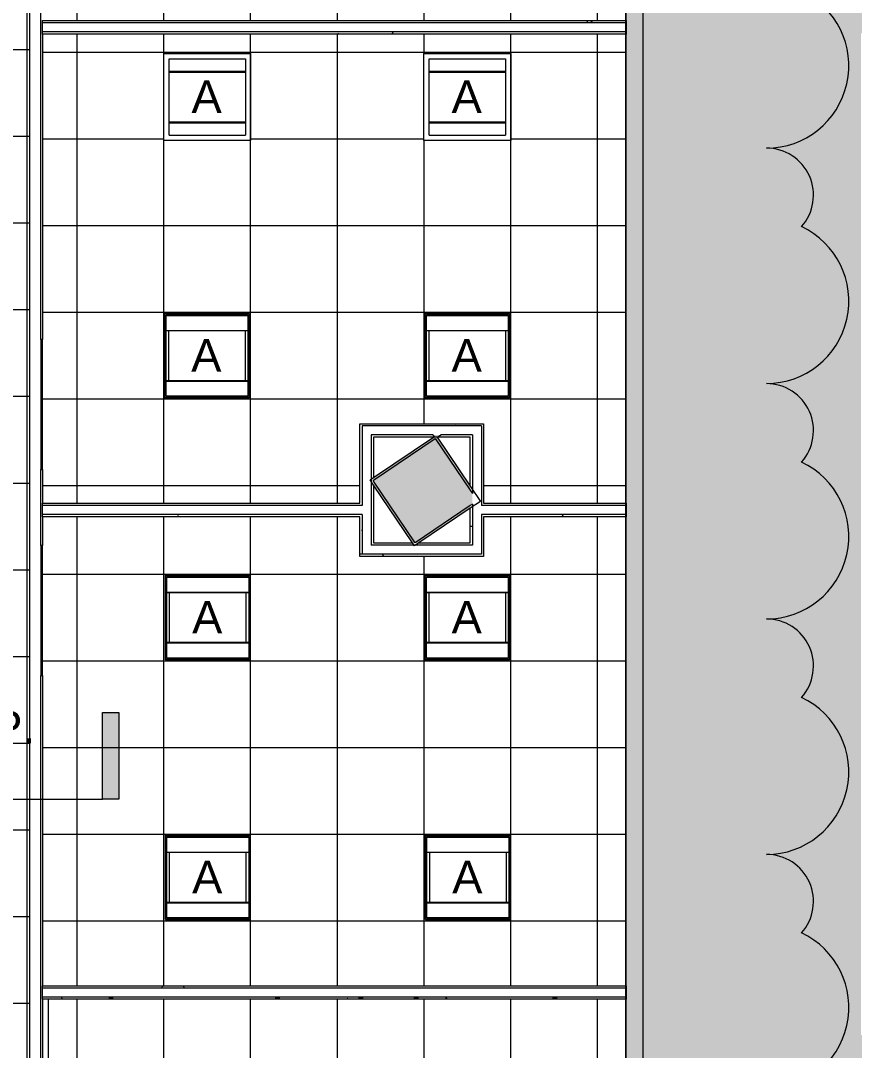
# Model space of a CAD drawing. Header units: inches. Extents: x 240 to 2111, y -1901 to 154.
# Drawn here: x 1465.5 to 1696.4, y -751.8 to -466.7 of the extents above; entities that cross this region are included whole.
import ezdxf

# ---------------------------------------------------------------- set-up
doc = ezdxf.new("R2010")
doc.units = ezdxf.units.IN
doc.header["$MEASUREMENT"] = 0
for name, color, linetype, lineweight in [('8th floor - 800-805 background_dwg', 8, 'Continuous', 9), ('A-CLNG', 13, 'Continuous', 13), ('A-CLNG-PATT', 13, 'Continuous', 13), ('A-DETL-GENF', 92, 'Continuous', 9), ('A-WALL', 113, 'Continuous', 13), ('A-Wall-Bldg', 7, 'Continuous', 9), ('A-Wall-Exst', 7, 'Continuous', 9), ('A-WALL-PATT', 111, 'Continuous', 13), ('E-LITE-EQPM', 33, 'Continuous', 9), ('E-LITE-EQPM-IDEN', 33, 'Continuous', 9), ('G-ANNO-REVC', 71, 'Continuous', 9), ('G-ANNO-SYMB', 111, 'Continuous', 9), ('I-WALL', 2, 'Continuous', 13)]:
    doc.layers.add(name, color=color, linetype=linetype, lineweight=lineweight)
doc.styles.add('Arial', font='arial.ttf', dxfattribs={"height": 9})
doc.styles.add('Swis721 Lt BT', font='swissl.ttf', dxfattribs={"height": 9})
pattern_1 = [(0, (0, 0), (30.72, 7.68), [1.267, -21.773, 1.267, -21.773, -122.88]), (0, (0, 0), (30.72, 7.68), [-46.08, 1.267, -44.813, 1.267, -21.773, -53.76]), (0, (0, 0), (30.72, 7.68), [-115.2, 1.267, -14.093, 1.267, -37.133]), (120, (11.52, 3.84), (-22.011075, 22.7643), [1.267, -21.773, 1.267, -21.773, -122.88]), (120, (11.52, 3.84), (-22.011075, 22.7643), [-46.08, 1.267, -44.813, 1.267, -21.773, -53.76]), (120, (11.52, 3.84), (-22.011075, 22.7643), [-115.2, 1.267, -14.093, 1.267, -37.133]), (240, (15.36, 19.2), (-8.708925, -30.4443), [1.267, -21.773, 1.267, -21.773, -122.88]), (240, (15.36, 19.2), (-8.708925, -30.4443), [-46.08, 1.267, -44.813, 1.267, -21.773, -53.76]), (240, (15.36, 19.2), (-8.708925, -30.4443), [-115.2, 1.267, -14.093, 1.267, -37.133])]

# ---------------------------------------------------------------- blocks, each defined once
blk = doc.blocks.new('8th floor - 800-805 background_dwg-V1-REFLECTED CEILING PLAN')
at = {"layer": 'A-Wall-Bldg', "color": 253}
for p, q in [((1001.24, 824.43), (1001.12, 824.62)), ((1013.07, 806.9), (1012.42, 807.86)), ((1014.5, 807.86), (1013.07, 806.9))]:
    blk.add_line(p, q, dxfattribs=at)
at = {"layer": 'A-Wall-Bldg', "color": 253, "flags": 128}
for points in [[(1014.81, 834.61), (1019.01, 837.44), (1020.92, 834.61)], [(1030.5, 820.41), (1031.31, 819.2), (1030.49, 818.65)]]:
    blk.add_lwpolyline(points, dxfattribs=at)
at = {"layer": 'A-Wall-Exst', "color": 253}
blk.add_line((729.82, 877.61), (1573.02, 877.61), dxfattribs=at)
at = {"layer": 'A-Wall-Exst', "color": 253, "flags": 128}
blk.add_lwpolyline([(1577.02, 877.49), (1577.03, 877.49), (1577.03, 882.49), (1577.02, 882.49), (726.65, 882.49)], dxfattribs=at)
blk = doc.blocks.new('L-Recessed-Axis-Duo - 2 x 2-V5-REFLECTED CEILING PLAN')
at = {"layer": 'E-LITE-EQPM'}
for p, q in [((-11.7, 11.7), (-11.7, -11.7)), ((11.7, 11.7), (-11.7, 11.7)), ((11.7, -11.7), (11.7, 11.7)), ((-11.37, 11.26), (-11.37, 11.27)), ((-11.37, 11.14), (-11.37, 11.26)), ((-11.37, 11.14), (11.38, 11.14)), ((11.32, 11.32), (-11.32, 11.32)), ((-11.32, 11.32), (-11.32, -11.32)), ((11.32, -11.32), (11.32, 11.32)), ((11.38, 11.27), (11.38, 11.26)), ((11.38, 11.26), (11.38, 11.14)), ((-11.32, 7.03), (11.32, 7.03)), ((-11.32, 7.02), (11.32, 7.02)), ((-11.32, 6.85), (11.32, 6.85)), ((-10.57, 6.86), (-10.57, -6.86)), ((10.57, -6.86), (10.57, 6.86)), ((11.32, -6.85), (-11.32, -6.85)), ((-11.32, -7.02), (11.32, -7.02)), ((-11.32, -7.03), (11.32, -7.03)), ((-11.37, -11.26), (-11.37, -11.14)), ((-11.37, -11.14), (11.38, -11.14)), ((-11.37, -11.27), (-11.37, -11.26)), ((-11.32, -11.32), (11.32, -11.32)), ((11.38, -11.14), (11.38, -11.26)), ((11.38, -11.26), (11.38, -11.27)), ((-11.7, -11.7), (11.7, -11.7))]:
    blk.add_line(p, q, dxfattribs=at)
for points, knots in [([(-11.64, 11.64), (-11.65, 11.65), (-11.65, 11.65), (-11.66, 11.66), (-11.67, 11.67), (-11.68, 11.68), (-11.68, 11.68), (-11.69, 11.69), (-11.69, 11.69), (-11.7, 11.7), (-11.7, 11.7), (-11.7, 11.7), (-11.7, 11.7)], [0, 0, 0, 0, 0.166667, 0.25, 0.333333, 0.416667, 0.5, 0.583333, 0.666667, 0.75, 0.833333, 1, 1, 1, 1]), ([(11.64, 11.64), (11.65, 11.65), (11.65, 11.65), (11.66, 11.66), (11.67, 11.67), (11.68, 11.68), (11.68, 11.68), (11.69, 11.69), (11.69, 11.69), (11.7, 11.7), (11.7, 11.7), (11.7, 11.7), (11.7, 11.7)], [0, 0, 0, 0, 0.166667, 0.25, 0.333333, 0.416667, 0.5, 0.583333, 0.666667, 0.75, 0.833333, 1, 1, 1, 1]), ([(-11.7, -11.7), (-11.7, -11.7), (-11.7, -11.7), (-11.7, -11.7), (-11.69, -11.69), (-11.69, -11.69), (-11.68, -11.68), (-11.68, -11.68), (-11.67, -11.67), (-11.66, -11.66), (-11.65, -11.65), (-11.65, -11.65), (-11.64, -11.64)], [-1, -1, -1, -1, -0.833333, -0.75, -0.666667, -0.583333, -0.5, -0.416667, -0.333333, -0.25, -0.166667, 0, 0, 0, 0]), ([(11.64, -11.64), (11.65, -11.65), (11.65, -11.65), (11.66, -11.66), (11.67, -11.67), (11.68, -11.68), (11.68, -11.68), (11.69, -11.69), (11.69, -11.69), (11.7, -11.7), (11.7, -11.7), (11.7, -11.7), (11.7, -11.7)], [0, 0, 0, 0, 0.166667, 0.25, 0.333333, 0.416667, 0.5, 0.583333, 0.666667, 0.75, 0.833333, 1, 1, 1, 1])]:
    blk.add_open_spline(points, degree=3, knots=knots, dxfattribs=at)
blk = doc.blocks.new('L-Recessed-Axis-Duo - 2 x 2-V4-REFLECTED CEILING PLAN')
at = {"layer": 'E-LITE-EQPM'}
for p, q in [((-11.7, 11.7), (-11.7, -11.7)), ((11.7, 11.7), (-11.7, 11.7)), ((11.7, -11.7), (11.7, 11.7)), ((-11.37, 11.26), (-11.37, 11.27)), ((-11.37, 11.14), (-11.37, 11.26)), ((-11.37, 11.14), (11.38, 11.14)), ((11.32, 11.32), (-11.32, 11.32)), ((-11.32, 11.32), (-11.32, -11.32)), ((11.32, -11.32), (11.32, 11.32)), ((11.38, 11.27), (11.38, 11.26)), ((11.38, 11.26), (11.38, 11.14)), ((-11.32, 7.03), (11.32, 7.03)), ((-11.32, 7.02), (11.32, 7.02)), ((-11.32, 6.85), (11.32, 6.85)), ((-10.57, 6.86), (-10.57, -6.86)), ((10.57, -6.86), (10.57, 6.86)), ((11.32, -6.85), (-11.32, -6.85)), ((-11.32, -7.02), (11.32, -7.02)), ((-11.32, -7.03), (11.32, -7.03)), ((-11.37, -11.26), (-11.37, -11.14)), ((-11.37, -11.14), (11.38, -11.14)), ((-11.37, -11.27), (-11.37, -11.26)), ((-11.32, -11.32), (11.32, -11.32)), ((11.38, -11.14), (11.38, -11.26)), ((11.38, -11.26), (11.38, -11.27)), ((-11.7, -11.7), (11.7, -11.7))]:
    blk.add_line(p, q, dxfattribs=at)
for points, knots in [([(-11.64, 11.64), (-11.65, 11.65), (-11.65, 11.65), (-11.66, 11.66), (-11.67, 11.67), (-11.68, 11.68), (-11.68, 11.68), (-11.69, 11.69), (-11.69, 11.69), (-11.7, 11.7), (-11.7, 11.7), (-11.7, 11.7), (-11.7, 11.7)], [0, 0, 0, 0, 0.166667, 0.25, 0.333333, 0.416667, 0.5, 0.583333, 0.666667, 0.75, 0.833333, 1, 1, 1, 1]), ([(11.64, 11.64), (11.65, 11.65), (11.65, 11.65), (11.66, 11.66), (11.67, 11.67), (11.68, 11.68), (11.68, 11.68), (11.69, 11.69), (11.69, 11.69), (11.7, 11.7), (11.7, 11.7), (11.7, 11.7), (11.7, 11.7)], [0, 0, 0, 0, 0.166667, 0.25, 0.333333, 0.416667, 0.5, 0.583333, 0.666667, 0.75, 0.833333, 1, 1, 1, 1]), ([(-11.7, -11.7), (-11.7, -11.7), (-11.7, -11.7), (-11.7, -11.7), (-11.69, -11.69), (-11.69, -11.69), (-11.68, -11.68), (-11.68, -11.68), (-11.67, -11.67), (-11.66, -11.66), (-11.65, -11.65), (-11.65, -11.65), (-11.64, -11.64)], [-1, -1, -1, -1, -0.833333, -0.75, -0.666667, -0.583333, -0.5, -0.416667, -0.333333, -0.25, -0.166667, 0, 0, 0, 0]), ([(11.64, -11.64), (11.65, -11.65), (11.65, -11.65), (11.66, -11.66), (11.67, -11.67), (11.68, -11.68), (11.68, -11.68), (11.69, -11.69), (11.69, -11.69), (11.7, -11.7), (11.7, -11.7), (11.7, -11.7), (11.7, -11.7)], [0, 0, 0, 0, 0.166667, 0.25, 0.333333, 0.416667, 0.5, 0.583333, 0.666667, 0.75, 0.833333, 1, 1, 1, 1])]:
    blk.add_open_spline(points, degree=3, knots=knots, dxfattribs=at)
blk = doc.blocks.new('L-Recessed-Axis-Duo - 2 x 2-V6-REFLECTED CEILING PLAN')
at = {"layer": 'E-LITE-EQPM'}
for p, q in [((-11.7, 11.7), (-11.7, -11.7)), ((11.7, 11.7), (-11.7, 11.7)), ((11.7, -11.7), (11.7, 11.7)), ((-11.37, 11.26), (-11.37, 11.27)), ((-11.37, 11.14), (-11.37, 11.26)), ((-11.37, 11.14), (11.38, 11.14)), ((11.32, 11.32), (-11.32, 11.32)), ((-11.32, 11.32), (-11.32, -11.32)), ((11.32, -11.32), (11.32, 11.32)), ((11.38, 11.27), (11.38, 11.26)), ((11.38, 11.26), (11.38, 11.14)), ((-11.32, 7.03), (11.32, 7.03)), ((-11.32, 7.02), (11.32, 7.02)), ((-11.32, 6.85), (11.32, 6.85)), ((-10.57, 6.86), (-10.57, -6.86)), ((10.57, -6.86), (10.57, 6.86)), ((11.32, -6.85), (-11.32, -6.85)), ((-11.32, -7.02), (11.32, -7.02)), ((-11.32, -7.03), (11.32, -7.03)), ((-11.37, -11.26), (-11.37, -11.14)), ((-11.37, -11.14), (11.38, -11.14)), ((-11.37, -11.27), (-11.37, -11.26)), ((-11.32, -11.32), (11.32, -11.32)), ((11.38, -11.14), (11.38, -11.26)), ((11.38, -11.26), (11.38, -11.27)), ((-11.7, -11.7), (11.7, -11.7))]:
    blk.add_line(p, q, dxfattribs=at)
for points, knots in [([(-11.64, 11.64), (-11.65, 11.65), (-11.65, 11.65), (-11.66, 11.66), (-11.67, 11.67), (-11.68, 11.68), (-11.68, 11.68), (-11.69, 11.69), (-11.69, 11.69), (-11.7, 11.7), (-11.7, 11.7), (-11.7, 11.7), (-11.7, 11.7)], [0, 0, 0, 0, 0.166667, 0.25, 0.333333, 0.416667, 0.5, 0.583333, 0.666667, 0.75, 0.833333, 1, 1, 1, 1]), ([(11.64, 11.64), (11.65, 11.65), (11.65, 11.65), (11.66, 11.66), (11.67, 11.67), (11.68, 11.68), (11.68, 11.68), (11.69, 11.69), (11.69, 11.69), (11.7, 11.7), (11.7, 11.7), (11.7, 11.7), (11.7, 11.7)], [0, 0, 0, 0, 0.166667, 0.25, 0.333333, 0.416667, 0.5, 0.583333, 0.666667, 0.75, 0.833333, 1, 1, 1, 1]), ([(-11.7, -11.7), (-11.7, -11.7), (-11.7, -11.7), (-11.7, -11.7), (-11.69, -11.69), (-11.69, -11.69), (-11.68, -11.68), (-11.68, -11.68), (-11.67, -11.67), (-11.66, -11.66), (-11.65, -11.65), (-11.65, -11.65), (-11.64, -11.64)], [-1, -1, -1, -1, -0.833333, -0.75, -0.666667, -0.583333, -0.5, -0.416667, -0.333333, -0.25, -0.166667, 0, 0, 0, 0]), ([(11.64, -11.64), (11.65, -11.65), (11.65, -11.65), (11.66, -11.66), (11.67, -11.67), (11.68, -11.68), (11.68, -11.68), (11.69, -11.69), (11.69, -11.69), (11.7, -11.7), (11.7, -11.7), (11.7, -11.7), (11.7, -11.7)], [0, 0, 0, 0, 0.166667, 0.25, 0.333333, 0.416667, 0.5, 0.583333, 0.666667, 0.75, 0.833333, 1, 1, 1, 1])]:
    blk.add_open_spline(points, degree=3, knots=knots, dxfattribs=at)
blk = doc.blocks.new('L-Recessed-Axis-Duo - 2 x 2-4559999-REFLECTED CEILING PLAN')
at = {"layer": 'E-LITE-EQPM'}
for p, q in [((-11.7, 11.7), (-11.7, -11.7)), ((11.7, 11.7), (-11.7, 11.7)), ((11.7, -11.7), (11.7, 11.7)), ((-11.37, 11.26), (-11.37, 11.27)), ((-11.37, 11.14), (-11.37, 11.26)), ((-11.37, 11.14), (11.38, 11.14)), ((11.32, 11.32), (-11.32, 11.32)), ((-11.32, 11.32), (-11.32, -11.32)), ((11.32, -11.32), (11.32, 11.32)), ((11.38, 11.27), (11.38, 11.26)), ((11.38, 11.26), (11.38, 11.14)), ((-11.32, 7.03), (11.32, 7.03)), ((-11.32, 7.02), (11.32, 7.02)), ((-11.32, 6.85), (11.32, 6.85)), ((-10.57, 6.86), (-10.57, -6.86)), ((10.57, -6.86), (10.57, 6.86)), ((11.32, -6.85), (-11.32, -6.85)), ((-11.32, -7.02), (11.32, -7.02)), ((-11.32, -7.03), (11.32, -7.03)), ((-11.37, -11.26), (-11.37, -11.14)), ((-11.37, -11.14), (11.38, -11.14)), ((-11.37, -11.27), (-11.37, -11.26)), ((-11.32, -11.32), (11.32, -11.32)), ((11.38, -11.14), (11.38, -11.26)), ((11.38, -11.26), (11.38, -11.27)), ((-11.7, -11.7), (11.7, -11.7))]:
    blk.add_line(p, q, dxfattribs=at)
for points, knots in [([(-11.64, 11.64), (-11.65, 11.65), (-11.65, 11.65), (-11.66, 11.66), (-11.67, 11.67), (-11.68, 11.68), (-11.68, 11.68), (-11.69, 11.69), (-11.69, 11.69), (-11.7, 11.7), (-11.7, 11.7), (-11.7, 11.7), (-11.7, 11.7)], [0, 0, 0, 0, 0.166667, 0.25, 0.333333, 0.416667, 0.5, 0.583333, 0.666667, 0.75, 0.833333, 1, 1, 1, 1]), ([(11.64, 11.64), (11.65, 11.65), (11.65, 11.65), (11.66, 11.66), (11.67, 11.67), (11.68, 11.68), (11.68, 11.68), (11.69, 11.69), (11.69, 11.69), (11.7, 11.7), (11.7, 11.7), (11.7, 11.7), (11.7, 11.7)], [0, 0, 0, 0, 0.166667, 0.25, 0.333333, 0.416667, 0.5, 0.583333, 0.666667, 0.75, 0.833333, 1, 1, 1, 1]), ([(-11.7, -11.7), (-11.7, -11.7), (-11.7, -11.7), (-11.7, -11.7), (-11.69, -11.69), (-11.69, -11.69), (-11.68, -11.68), (-11.68, -11.68), (-11.67, -11.67), (-11.66, -11.66), (-11.65, -11.65), (-11.65, -11.65), (-11.64, -11.64)], [-1, -1, -1, -1, -0.833333, -0.75, -0.666667, -0.583333, -0.5, -0.416667, -0.333333, -0.25, -0.166667, 0, 0, 0, 0]), ([(11.64, -11.64), (11.65, -11.65), (11.65, -11.65), (11.66, -11.66), (11.67, -11.67), (11.68, -11.68), (11.68, -11.68), (11.69, -11.69), (11.69, -11.69), (11.7, -11.7), (11.7, -11.7), (11.7, -11.7), (11.7, -11.7)], [0, 0, 0, 0, 0.166667, 0.25, 0.333333, 0.416667, 0.5, 0.583333, 0.666667, 0.75, 0.833333, 1, 1, 1, 1])]:
    blk.add_open_spline(points, degree=3, knots=knots, dxfattribs=at)
blk = doc.blocks.new('L-Recessed-Axis-Duo - 2 x 2-V7-REFLECTED CEILING PLAN')
at = {"layer": 'E-LITE-EQPM'}
for p, q in [((-12.03, -12.03), (-12.03, 12.03)), ((-12.03, 12.03), (12.03, 12.03)), ((12.03, 12.03), (12.03, -12.03)), ((-10.57, -10.57), (-10.57, 10.57)), ((-10.57, 10.57), (10.57, 10.57)), ((10.57, 10.57), (10.57, -10.57)), ((-10.57, 7.15), (10.57, 7.15)), ((-10.57, 7.09), (10.57, 7.09)), ((-10.57, 6.96), (10.57, 6.96)), ((-10.57, 6.9), (10.57, 6.9)), ((10.57, 6.85), (-10.57, 6.85)), ((-10.57, -6.85), (10.57, -6.85)), ((-10.57, -6.9), (10.57, -6.9)), ((-10.57, -6.96), (10.57, -6.96)), ((10.57, -7.09), (-10.57, -7.09)), ((-10.57, -7.15), (10.57, -7.15)), ((-10.57, -10.57), (10.57, -10.57)), ((12.03, -12.03), (-12.03, -12.03))]:
    blk.add_line(p, q, dxfattribs=at)
for points, knots in [([(-12.03, 12.03), (-12.03, 12.03), (-12.03, 12.03), (-12.03, 12.03), (-12.02, 12.02), (-12.02, 12.02), (-12.01, 12.01), (-12.01, 12.01), (-12, 12), (-11.99, 11.99), (-11.98, 11.98), (-11.98, 11.98), (-11.97, 11.97)], [0, 0, 0, 0, 0.166667, 0.25, 0.333333, 0.416667, 0.5, 0.583333, 0.666667, 0.75, 0.833333, 1, 1, 1, 1]), ([(12.03, 12.03), (12.03, 12.03), (12.03, 12.03), (12.03, 12.03), (12.02, 12.02), (12.02, 12.02), (12.01, 12.01), (12.01, 12.01), (12, 12), (11.99, 11.99), (11.98, 11.98), (11.98, 11.98), (11.97, 11.97)], [0, 0, 0, 0, 0.166667, 0.25, 0.333333, 0.416667, 0.5, 0.583333, 0.666667, 0.75, 0.833333, 1, 1, 1, 1]), ([(-11.97, -11.97), (-11.98, -11.98), (-11.98, -11.98), (-11.99, -11.99), (-12, -12), (-12.01, -12.01), (-12.01, -12.01), (-12.02, -12.02), (-12.02, -12.02), (-12.03, -12.03), (-12.03, -12.03), (-12.03, -12.03), (-12.03, -12.03)], [-1, -1, -1, -1, -0.833333, -0.75, -0.666667, -0.583333, -0.5, -0.416667, -0.333333, -0.25, -0.166667, 0, 0, 0, 0]), ([(12.03, -12.03), (12.03, -12.03), (12.03, -12.03), (12.03, -12.03), (12.02, -12.02), (12.02, -12.02), (12.01, -12.01), (12.01, -12.01), (12, -12), (11.99, -11.99), (11.98, -11.98), (11.98, -11.98), (11.97, -11.97)], [0, 0, 0, 0, 0.166667, 0.25, 0.333333, 0.416667, 0.5, 0.583333, 0.666667, 0.75, 0.833333, 1, 1, 1, 1])]:
    blk.add_open_spline(points, degree=3, knots=knots, dxfattribs=at)
blk = doc.blocks.new('Drafting View - 3_32_ x 3_8_-334918-REFLECTED CEILING PLAN')
at = {"layer": 'G-ANNO-SYMB'}
blk.add_hatch(color=256, dxfattribs=at).paths.add_polyline_path([(0, 0.2495), (0, 0), (-0.0469, 0), (-0.0469, 0.2495)], flags=0)
for p, q in [((0, 0.2495), (-0.0469, 0.2495)), ((-0.0469, 0.2495), (-0.0469, 0)), ((0, 0), (0, 0.2495)), ((-0.0469, 0), (0, 0))]:
    blk.add_line(p, q, dxfattribs=at)
blk = doc.blocks.new('Family - ___-5543082-REFLECTED CEILING PLAN')
at = {"layer": 'G-ANNO-REVC'}
for centre, radius, start, end in [((1672.01, -479.22), 22.81, 270, 64.7912), ((1672.01, -515.06), 13.03, 318.1897, 90), ((1672.01, -544.39), 22.81, 270, 64.7912), ((1672.01, -580.24), 13.03, 318.1897, 90), ((1672.01, -609.57), 22.81, 270, 64.7912), ((1672.01, -645.41), 13.03, 318.1897, 90), ((1672.01, -674.74), 22.81, 270, 64.7912), ((1672.01, -710.59), 13.03, 318.1897, 90), ((1672.01, -739.92), 22.81, 270, 64.7912)]:
    blk.add_arc(centre, radius, start, end, dxfattribs=at)

msp = doc.modelspace()

# ---------------------------------------------------------------- hatches: boundary and pattern name
at = {"layer": 'A-CLNG-PATT'}
h = msp.add_hatch(dxfattribs=at)
h.set_pattern_fill('FP_10', color=256, style=0, pattern_type=2)
h.set_pattern_definition([(90, (1299.315, -690.752), (24, -1e-15), []), (0, (1299.315, -690.752), (0, -24), [])])
h.paths.add_polyline_path([(1591.5, -1234.44), (1591.5, -1153.84), (1633.19, -1153.84), (1633.19, -1063.11), (1469.5, -1063.11), (1469.5, -897.51), (1441.85, -897.51), (1441.85, -867.26), (1468.01, -867.26), (1468.01, -320.96), (1481.61, -287.28), (1421.48, -262.99), (1393.75, -331.7), (1394.39, -332.64), (1415.42, -318.45), (1431.65, -342.51), (1407.43, -358.46), (1393.31, -337.59), (1393.23, -337.64), (1392.04, -335.88), (1363.43, -406.73), (1209.25, -344.49), (1209.22, -344.56), (959.05, -243.48), (850.6, -511.9), (922.08, -617.93), (961.9, -591.09), (1159.1, -883.6), (1340.11, -764.42), (1394.66, -847.26), (1394.34, -847.47), (1394.37, -1133.54), (1463.68, -1133.54), (1463.68, -1151.74), (1463.87, -1151.74), (1463.87, -1187.99), (1463.99, -1187.99), (1463.99, -1234.44), (1539.37, -1234.44)], flags=0)
h.paths.add_polyline_path([(1491.24, -1219.25), (1489.49, -1219.25), (1489.49, -1170.25), (1491.24, -1170.25), (1491.24, -1217.06)], flags=0)
h.paths.add_polyline_path([(1537.62, -1219.25), (1537.62, -1170.25), (1539.37, -1170.25), (1539.37, -1219.25)], flags=0)
h.paths.add_polyline_path([(1489.49, -1123.25), (1489.49, -1074.25), (1491.24, -1074.25), (1491.24, -1123.25)], flags=0)
h.paths.add_polyline_path([(1539.37, -1123.25), (1537.62, -1123.25), (1537.62, -1074.25), (1539.37, -1074.25), (1539.37, -1115.08)], flags=0)
h.paths.add_polyline_path([(1587.37, -1123.25), (1585.62, -1123.25), (1585.62, -1074.25), (1587.37, -1074.25)], flags=0)
h.paths.add_polyline_path([(1438.34, -1121.95), (1419.66, -1121.95), (1419.66, -1098.54), (1443.06, -1098.54), (1443.06, -1121.95)], flags=0)
h.paths.add_polyline_path([(1443.06, -1025.95), (1419.66, -1025.95), (1419.66, -1002.54), (1443.06, -1002.54), (1443.06, -1024.99)], flags=0)
h.paths.add_polyline_path([(1443.06, -930.2), (1419.66, -930.2), (1419.66, -906.79), (1443.06, -906.79), (1443.06, -926.73)], flags=0)
h.paths.add_polyline_path([(1438.34, -834.1), (1419.66, -834.1), (1419.66, -810.69), (1443.06, -810.69), (1443.06, -834.1), (1441.85, -834.1)], flags=0)
h.paths.add_polyline_path([(1204.45, -810.4), (1203.82, -810.4), (1203.82, -786.99), (1227.22, -786.99), (1227.22, -810.4), (1211.75, -810.4)], flags=0)
h.paths.add_polyline_path([(1154.95, -810.4), (1131.55, -810.4), (1131.55, -786.99), (1154.95, -786.99), (1154.95, -808.82)], flags=0)
h.paths.add_polyline_path([(1192.78, -768.9), (1183.37, -754.94), (1183.63, -754.76), (1171.33, -736.52), (1189.57, -724.22), (1201.87, -742.46), (1202.13, -742.29), (1209.45, -753.14), (1241.84, -731.3), (1237.87, -725.43), (1380.17, -629.48), (1364.52, -606.26), (1387.32, -590.88), (1408.86, -622.83), (1386.06, -638.2), (1386.23, -638.46), (1192.95, -768.78)], flags=0)
h.paths.add_polyline_path([(1193.8, -763.69), (1206.34, -755.24), (1199.02, -744.38), (1186.48, -752.84), (1193.64, -763.46)], flags=0)
h.paths.add_polyline_path([(1275.64, -762.21), (1275.64, -738.81), (1299.04, -738.81), (1299.04, -762.21), (1277.54, -762.21)], flags=0)
h.paths.add_polyline_path([(1083.51, -738.91), (1083.51, -715.51), (1106.91, -715.51), (1106.91, -738.91), (1087.5, -738.91)], flags=0)
h.paths.add_polyline_path([(1419.66, -738.22), (1419.66, -714.82), (1443.06, -714.82), (1443.06, -738.22), (1423.72, -738.22)], flags=0)
h.paths.add_polyline_path([(1244.43, -729.55), (1384.14, -635.35), (1382.27, -632.59), (1242.56, -726.79)], flags=0)
h.paths.add_polyline_path([(1347.64, -715.12), (1347.64, -691.71), (1371.04, -691.71), (1371.04, -715.12), (1350.63, -715.12)], flags=0)
h.paths.add_polyline_path([(1233.68, -690.19), (1227.01, -690.19), (1227.01, -666.79), (1250.41, -666.79), (1250.41, -690.19), (1240.99, -690.19)], flags=0)
h.paths.add_polyline_path([(1160.59, -666.86), (1156.25, -666.86), (1156.25, -643.46), (1179.65, -643.46), (1179.65, -666.86), (1167.9, -666.86)], flags=0)
h.paths.add_polyline_path([(1036.33, -666.66), (1035.51, -666.66), (1035.51, -643.25), (1058.91, -643.25), (1058.91, -666.66), (1043.64, -666.66)], flags=0)
h.paths.add_polyline_path([(1114.48, -652.42), (1090.74, -617.22), (1108.98, -604.92), (1109.55, -605.76), (1295.39, -480.45), (1294.76, -479.51), (1313, -467.21), (1313.63, -468.15), (1313.71, -468.1), (1336.87, -502.46), (1114.48, -652.42)], flags=0)
h.paths.add_polyline_path([(1419.66, -642.67), (1419.66, -619.27), (1443.06, -619.27), (1443.06, -642.67), (1423.72, -642.67)], flags=0)
h.paths.add_polyline_path([(1323.31, -642.19), (1299.91, -642.19), (1299.91, -618.79), (1323.31, -618.79), (1323.31, -639.82)], flags=0)
h.paths.add_polyline_path([(1227.91, -619.67), (1227.91, -596.27), (1251.31, -596.27), (1251.31, -619.67), (1233.68, -619.67)], flags=0)
h.paths.add_polyline_path([(1373.27, -613.65), (1390.89, -601.77), (1386.47, -595.22), (1368.86, -607.1), (1373.13, -613.44)], flags=0)
h.paths.add_polyline_path([(1306.77, -571.12), (1299.91, -571.12), (1299.91, -547.72), (1323.31, -547.72), (1323.31, -571.12), (1314.08, -571.12)], flags=0)
h.paths.add_polyline_path([(961.9, -547.39), (939.58, -547.39), (939.58, -523.99), (962.99, -523.99), (962.99, -547.39)], flags=0)
h.paths.add_polyline_path([(1438.34, -546.6), (1419.66, -546.6), (1419.66, -523.2), (1443.06, -523.2), (1443.06, -546.6)], flags=0)
h.paths.add_polyline_path([(1145.97, -546.42), (1131.58, -546.39), (1131.58, -523.02), (1154.99, -523.02), (1154.99, -546.42), (1153.28, -546.42)], flags=0)
h.paths.add_polyline_path([(1059.06, -546.39), (1035.66, -546.39), (1035.66, -522.99), (1059.06, -523.02), (1059.06, -545.49)], flags=0)
h.paths.add_polyline_path([(936.14, -506.49), (914.14, -506.49), (914.14, -484.49), (936.14, -484.49)], flags=0)
h.paths.add_polyline_path([(939.58, -451.39), (939.58, -427.99), (962.99, -427.99), (962.99, -451.39), (941.31, -451.39)], flags=0)
h.paths.add_polyline_path([(1138.66, -451.39), (1131.58, -451.39), (1131.58, -427.99), (1154.99, -427.99), (1154.99, -451.39), (1145.97, -451.39)], flags=0)
h.paths.add_polyline_path([(1328.7, -451.39), (1323.58, -451.39), (1323.58, -427.99), (1346.99, -427.99), (1346.99, -451.39), (1336.01, -451.39)], flags=0)
h.paths.add_polyline_path([(1058.26, -450.39), (1035.66, -450.39), (1035.66, -426.99), (1059.06, -426.99), (1059.06, -450.39)], flags=0)
h.paths.add_polyline_path([(1240.99, -450.39), (1227.66, -450.39), (1227.66, -426.99), (1251.06, -426.99), (1251.06, -450.39), (1248.3, -450.39)], flags=0)
h.paths.add_polyline_path([(1419.66, -450.39), (1419.66, -426.99), (1443.06, -426.99), (1443.06, -450.39), (1423.72, -450.39)], flags=0)
h.paths.add_polyline_path([(1419.66, -378.53), (1419.66, -355.13), (1443.06, -355.13), (1443.06, -378.53), (1423.72, -378.53)], flags=0)
h.paths.add_polyline_path([(941.31, -355.39), (939.58, -355.39), (939.58, -331.99), (962.99, -331.99), (962.99, -355.39), (948.62, -355.39)], flags=0)
h.paths.add_polyline_path([(1145.97, -354.42), (1131.58, -354.39), (1131.58, -331.02), (1154.99, -331.02), (1154.99, -354.42), (1153.28, -354.42)], flags=0)
h.paths.add_polyline_path([(1035.66, -354.39), (1035.66, -330.99), (1059.06, -331.02), (1059.06, -354.39), (1036.33, -354.39)], flags=0)
h = msp.add_hatch(dxfattribs=at)
h.set_pattern_fill('FP_15', color=256, style=0, pattern_type=2)
h.set_pattern_definition([(0, (1553.212, -322.72), (0, -24), []), (270, (1553.212, -322.72), (-24, -1e-15), [])])
h.paths.add_polyline_path([(1471.61, -466.72), (1633.19, -466.72), (1633.19, -310.79), (1498.22, -256.19), (1471.61, -322.05), (1471.61, -456.83)], flags=0)
h.paths.add_polyline_path([(1505.16, -442.71), (1505.16, -442.68), (1505.19, -418.65), (1529.22, -418.68), (1529.19, -442.71), (1505.16, -442.71)], flags=0)
h.paths.add_polyline_path([(1577.17, -442.71), (1577.16, -442.68), (1577.19, -418.65), (1601.22, -418.68), (1601.19, -442.71), (1577.19, -442.71)], flags=0)
h.paths.add_polyline_path([(1506.62, -437.53), (1527.76, -437.53), (1527.76, -423.82), (1506.62, -423.82), (1506.62, -431.51)], flags=0)
h.paths.add_polyline_path([(1582.33, -437.53), (1599.76, -437.53), (1599.76, -423.82), (1578.62, -423.82), (1578.62, -437.53)], flags=0)
h.paths.add_polyline_path([(1518.74, -370.5), (1505.49, -370.5), (1505.49, -347.09), (1528.89, -347.09), (1528.89, -370.5), (1526.05, -370.5)], flags=0)
h.paths.add_polyline_path([(1591.83, -370.25), (1577.49, -370.25), (1577.49, -346.84), (1600.89, -346.84), (1600.89, -370.25), (1599.14, -370.25)], flags=0)
h.paths.add_polyline_path([(1528.89, -298.53), (1505.49, -298.53), (1505.49, -275.13), (1528.89, -275.13), (1528.89, -297.88)], flags=0)
h = msp.add_hatch(dxfattribs=at)
h.set_pattern_fill('FP_14', color=256, style=0, pattern_type=2)
h.set_pattern_definition([(0, (1553.212, -547.47), (0, -24), []), (270, (1553.212, -547.47), (-24, -1e-15), [])])
h.paths.add_polyline_path([(1505.66, -600.32), (1559.49, -600.32), (1559.49, -578.32), (1593.73, -578.32), (1593.73, -600.32), (1633.19, -600.32), (1633.17, -470.47), (1471.61, -470.47), (1471.64, -600.32), (1505.41, -600.32)], flags=0)
h.paths.add_polyline_path([(1526.05, -571.2), (1505.41, -571.2), (1505.41, -547.8), (1528.81, -547.8), (1528.81, -571.2)], flags=0)
h.paths.add_polyline_path([(1599.14, -571.2), (1577.49, -571.2), (1577.49, -547.8), (1600.89, -547.8), (1600.89, -571.2)], flags=0)
h.paths.add_polyline_path([(1601.22, -499.92), (1577.16, -499.89), (1577.19, -475.86), (1601.22, -475.89), (1601.22, -499.92)], flags=0)
h.paths.add_polyline_path([(1528.92, -499.92), (1505.16, -499.89), (1505.19, -475.86), (1529.22, -475.89), (1529.19, -499.92), (1529.16, -499.92)], flags=0)
h.paths.add_polyline_path([(1582.33, -494.74), (1599.76, -494.74), (1599.76, -481.04), (1578.62, -481.04), (1578.62, -494.74)], flags=0)
h.paths.add_polyline_path([(1527.76, -494.74), (1527.76, -481.04), (1506.62, -481.04), (1506.62, -494.74), (1526.05, -494.74)], flags=0)
h = msp.add_hatch(dxfattribs=at)
h.set_pattern_fill('FP_13', color=256, style=0, pattern_type=2)
h.set_pattern_definition([(0, (1553.212, -715.95), (0, -24), []), (270, (1553.212, -715.95), (-24, -1e-15), [])])
h.paths.add_polyline_path([(1471.61, -733.91), (1633.19, -733.91), (1633.19, -604.07), (1593.73, -604.07), (1593.73, -615.07), (1559.49, -615.07), (1559.49, -604.07), (1471.61, -604.07), (1471.61, -706.63)], flags=0)
h.paths.add_polyline_path([(1511.43, -715.62), (1505.66, -715.62), (1505.66, -692.21), (1529.06, -692.21), (1529.06, -715.62), (1518.74, -715.62)], flags=0)
h.paths.add_polyline_path([(1577.66, -715.62), (1577.66, -692.21), (1601.06, -692.21), (1601.06, -715.62), (1584.52, -715.62)], flags=0)
h.paths.add_polyline_path([(1600.89, -643.67), (1577.49, -643.67), (1577.49, -620.27), (1600.89, -620.27), (1600.89, -639.82)], flags=0)
h.paths.add_polyline_path([(1526.05, -643.67), (1505.66, -643.67), (1505.66, -620.27), (1529.06, -620.27), (1529.06, -643.67)], flags=0)
h = msp.add_hatch(dxfattribs=at)
h.set_pattern_fill('FP_12', color=256, style=0, pattern_type=2)
h.set_pattern_definition([(0, (1553.212, -802.606), (0, -24), []), (270, (1553.212, -802.606), (-24, -1e-15), [])])
h.paths.add_polyline_path([(1473.24, -867.51), (1633.19, -867.51), (1633.19, -737.66), (1473.24, -737.66), (1473.24, -863.84)], flags=0)
h.paths.add_polyline_path([(1584.52, -849.58), (1577.8, -849.58), (1577.8, -826.18), (1601.2, -826.18), (1601.2, -849.58), (1591.83, -849.58)], flags=0)
h.paths.add_polyline_path([(1518.74, -849.58), (1504.8, -849.58), (1504.8, -826.18), (1528.2, -826.18), (1528.2, -849.58), (1526.05, -849.58)], flags=0)
h.paths.add_polyline_path([(1504.8, -778.58), (1504.8, -755.18), (1528.2, -755.18), (1528.2, -778.58), (1511.43, -778.58)], flags=0)
h.paths.add_polyline_path([(1601.2, -778.58), (1577.8, -778.58), (1577.8, -755.18), (1601.2, -755.18), (1601.2, -777.38)], flags=0)
at = {"layer": 'A-DETL-GENF'}
h = msp.add_hatch(color=254, dxfattribs=at)
h.paths.add_polyline_path([(803.81, -1901.45), (2110.78, -1901.45), (2110.78, -176.86), (2008.52, -429.97), (1892.39, -383.05), (1892.39, -747.55), (1888.89, -747.55), (1888.89, -489.42), (1881.89, -489.42), (1881.89, -485.92), (1888.89, -485.92), (1888.89, -381.64), (1871.3, -374.53), (1913.44, -270.22), (1928.64, -276.36), (1927.33, -279.61), (1915.37, -274.78), (1875.85, -372.6), (2006.58, -425.41), (2068.3, -272.67), (1992.86, -242.19), (1970.67, -297.12), (1964.41, -294.59), (1965.72, -291.35), (1968.74, -292.56), (1989.62, -240.88), (1981.97, -237.79), (1983.28, -234.55), (2069.61, -269.42), (2110.78, -167.52), (2110.78, 42.18), (1940.83, 110.88), (1553.94, 110.88), (1494.21, -36.95), (1610.28, -83.84), (1608.97, -87.09), (1480.15, -35.04), (1481.46, -31.8), (1490.97, -35.64), (1550.16, 110.88), (1346.5, 110.88), (1315.87, 35.15), (1393.31, 3.82), (1393.43, 4.11), (1413.83, -4.13), (1413.74, -4.44), (1444.38, -16.81), (1443.06, -20.06), (1412.41, -7.67), (1405.58, -24.53), (1385.19, -16.29), (1392, 0.57), (1294.39, 40.06), (1295.7, 43.3), (1312.62, 36.46), (1342.72, 110.88), (1145.86, 110.88), (1150.94, 108.82), (1148.52, 102.84), (1258.62, 58.3), (1257.31, 55.06), (1147.2, 99.6), (1139.52, 80.6), (1115.51, 90.32), (1123.83, 110.88), (631.53, 110.88), (624.73, 94.03), (792.9, 26), (797.01, 36.17), (959.52, -29.48), (958.26, -32.61), (992.67, -46.53), (990.79, -51.16), (827.72, 14.8), (792.13, -73.28), (994.81, -155.26), (1030.43, -67.2), (1027.87, -66.16), (1029.75, -61.53), (1058.18, -73.03), (1056.3, -77.66), (1037.85, -70.2), (1002.22, -158.26), (1015.08, -163.45), (1018.42, -155.21), (1038.81, -163.45), (1030.57, -183.85), (1010.17, -175.6), (1010.93, -173.71), (998.08, -168.51), (976.49, -221.88), (1215.66, -318.63), (1265.23, -195.93), (1222.67, -178.72), (1234.41, -149.71), (1093.38, -92.66), (1095.26, -88.03), (1283.56, -164.2), (1281.68, -168.83), (1280.66, -168.42), (1244.39, -258.21), (1281.37, -273.17), (1285.4, -263.21), (1305.79, -271.45), (1298.33, -289.91), (1307.84, -293.76), (1347.55, -195.48), (1318.76, -183.83), (1320.64, -179.2), (1352.67, -192.15), (1350.78, -196.82), (1494.45, -254.87), (1496.31, -250.28), (1637.87, -307.47), (1637.86, -1157.84), (1596.49, -1157.84), (1596.49, -1238.44), (1393.68, -1238.48), (1390.34, -1246.85), (1390.34, -1238.44), (1388.86, -1238.44), (1388.86, -855.25), (1285.16, -925.18), (1265.15, -975.36), (1229.33, -960.88), (1199.86, -980.75), (1179.39, -995), (1206.13, -1033.42), (1190.34, -1072.48), (1093.05, -928.2), (1092.62, -927.66), (1092.08, -927.23), (1091.46, -926.93), (1090.79, -926.79), (1090.1, -926.8), (1089.43, -926.97), (1088.82, -927.28), (1040.99, -959.53), (1028.72, -950.31), (1016.73, -940.73), (1005.04, -930.78), (993.65, -920.48), (982.58, -909.85), (971.84, -898.88), (961.44, -887.59), (951.38, -876), (941.31, -863.63), (932.34, -851.92), (923.37, -839.46), (914.79, -826.73), (906.6, -813.75), (898.8, -800.52), (891.41, -787.07), (884.43, -773.4), (877.86, -759.52), (871.72, -745.45), (866.01, -731.2), (860.73, -716.79), (855.89, -702.22), (851.5, -687.51), (847.55, -672.68), (895.3, -640.47), (895.87, -640), (896.35, -639.3), (896.59, -638.72), (896.69, -637.99), (896.59, -637.19), (896.31, -636.49), (811.28, -510.38), (305.2, -510.38), (305.2, -339.24), (300.95, -339.24), (300.95, -335.74), (343.64, -335.74), (357.87, -300.53), (351.67, -298.02), (362.17, -272.03), (368.37, -274.53), (394.33, -210.29), (355.22, -194.49), (356.53, -191.24), (362.31, -193.57), (381.76, -145.42), (375.99, -143.08), (377.3, -139.84), (416.41, -155.63), (461.67, -43.6), (434.32, -32.55), (437.22, -25.37), (440.47, -26.68), (438.87, -30.62), (552.11, -76.36), (596.87, 34.43), (483.64, 80.18), (475.59, 60.26), (481.6, 57.83), (472.61, 35.57), (466.6, 38), (455.45, 10.41), (452.21, 11.72), (463.35, 39.31), (450.36, 44.57), (459.35, 66.82), (472.35, 61.57), (481.71, 84.74), (598.18, 37.68), (627.76, 110.88), (239.63, 110.88), (239.63, -1901.45), (801.64, -1901.45)], flags=0)
h.paths.add_polyline_path([(1701.73, -747.55), (1698.23, -747.55), (1698.23, -470.21), (1701.73, -470.21), (1701.73, -485.92), (1841.89, -485.96), (1841.89, -489.42), (1701.73, -489.42), (1701.73, -643.75)], flags=0)
h.paths.add_polyline_path([(713.83, -737.92), (688.79, -727.81), (695.59, -710.99), (720.62, -721.11), (713.97, -737.56)], flags=0)
h.paths.add_polyline_path([(473.33, -647.04), (451.84, -638.35), (460.83, -616.1), (482.32, -624.78), (474.65, -643.75)], flags=0)
h.paths.add_polyline_path([(1727.98, -601.81), (1727.98, -579.81), (1749.98, -579.81), (1749.98, -601.81)], flags=0)
h.paths.add_polyline_path([(1698.23, -430.21), (1698.23, -265.39), (1114.16, -29.41), (1115.47, -26.16), (1601.7, -222.61), (1623.43, -168.83), (1632.93, -172.67), (1631.62, -175.92), (1625.36, -173.39), (1604.94, -223.92), (1643.89, -239.65), (1664.3, -189.12), (1657.58, -186.41), (1658.89, -183.16), (1704.64, -201.65), (1703.33, -204.89), (1667.55, -190.43), (1647.13, -240.97), (1726.79, -273.15), (1747.21, -222.62), (1740.42, -219.88), (1741.73, -216.63), (1748.52, -219.37), (1753.92, -206.01), (1796.89, -223.37), (1795.58, -226.62), (1755.86, -210.57), (1728.95, -277.16), (1728.95, -289.53), (1751.97, -289.53), (1751.97, -322.54), (1827.01, -352.86), (1866.45, -255.25), (1828.92, -240.09), (1830.23, -236.84), (1871.01, -253.32), (1828.95, -357.42), (1725.45, -315.6), (1725.45, -276.38), (1701.73, -266.8), (1701.73, -430.21)], flags=0)
h.paths.add_polyline_path([(1207.25, -339.45), (1214.16, -322.33), (967.57, -222.58), (990.66, -165.51), (987.76, -164.34), (967.89, -213.52), (918.74, -193.69), (908.6, -218.78), (1186.4, -331.02)], flags=0)
h.paths.add_polyline_path([(260.95, -339.24), (242.95, -339.24), (242.95, -335.74), (260.95, -335.74)], flags=0)
h.paths.add_polyline_path([(1749.97, -321.73), (1749.97, -315.53), (1734.61, -315.53), (1749.25, -321.44)], flags=0)
h.paths.add_polyline_path([(1747.21, -291.81), (1749.97, -291.81), (1749.97, -291.53), (1728.95, -291.53), (1728.95, -291.81), (1746.66, -291.81)], flags=0)
h.paths.add_polyline_path([(1277.93, -281.67), (1279.87, -276.88), (1242.89, -261.92), (1240.94, -266.73), (1277.15, -281.36)], flags=0)
h.paths.add_polyline_path([(1944.88, -222.81), (1929.12, -216.44), (1930.43, -213.19), (1935.63, -215.29), (1987.54, -86.83), (1990.78, -88.14), (1938.88, -216.61), (1946.19, -219.56)], flags=0)
h.paths.add_polyline_path([(395.64, -207.04), (399.56, -197.32), (372.21, -186.27), (384.55, -155.73), (411.9, -166.77), (415.05, -158.87), (385.01, -146.73), (365.55, -194.89), (394.33, -206.51)], flags=0)
h.paths.add_polyline_path([(965.12, -207.01), (983.12, -162.46), (938.64, -144.47), (920.62, -189.03), (963.25, -206.26)], flags=0)
h.paths.add_polyline_path([(1892.03, -201.45), (1723.86, -133.48), (1725.16, -130.26), (1802.23, -161.39), (1864.13, -8.18), (1867.37, -9.49), (1805.47, -162.71), (1893.34, -198.21)], flags=0)
h.paths.add_polyline_path([(400.31, -195.47), (401.16, -193.37), (378.91, -184.37), (387.9, -162.12), (410.15, -171.11), (411.15, -168.63), (385.66, -158.33), (374.81, -185.17), (399.56, -195.17)], flags=0)
h.paths.add_polyline_path([(1266.54, -192.69), (1276.95, -166.92), (1237.65, -151.02), (1227.23, -176.79), (1265.23, -192.16)], flags=0)
h.paths.add_polyline_path([(1012.81, -169.08), (1013.2, -168.1), (1000.35, -162.9), (999.95, -163.88), (1011.41, -168.51)], flags=0)
h.paths.add_polyline_path([(992.54, -160.88), (992.93, -159.9), (940.89, -138.85), (940.52, -139.83), (983.12, -157.07)], flags=0)
h.paths.add_polyline_path([(1672.33, -132.53), (1651.93, -124.29), (1658.82, -107.23), (1646.06, -102.07), (1647.37, -98.83), (1660.13, -103.99), (1660.17, -103.89), (1668.75, -107.36), (1720.61, 21.02), (1710.42, 25.14), (1720.16, 49.25), (1744.26, 39.51), (1734.52, 15.4), (1723.86, 19.71), (1671.99, -108.67), (1680.57, -112.13), (1680.57, -112.24), (1688.07, -115.27), (1686.76, -118.52), (1679.22, -115.47), (1673.24, -130.26)], flags=0)
h.paths.add_polyline_path([(2000.45, -89.89), (1980.05, -81.64), (1988.29, -61.24), (2008.69, -69.49), (2003.33, -82.75)], flags=0)
h.paths.add_polyline_path([(1077.07, -14.42), (1072.05, -12.39), (1073.36, -9.15), (1078.38, -11.18)], flags=0)
h.paths.add_polyline_path([(1138.42, 83.21), (1138.49, 83.38), (1118.18, 91.59), (1118.11, 91.42), (1137.99, 83.38)], flags=0)
h.paths.add_polyline_path([(1146.74, 103.78), (1148.33, 107.72), (1140.52, 110.88), (1129.18, 110.88), (1138.49, 107.11)], flags=0)
at = {"layer": 'A-WALL'}
h = msp.add_hatch(color=250, dxfattribs=at)
h.paths.add_polyline_path([(1574.74, -611.26), (1590.61, -600.53), (1590.61, -597.68), (1580.35, -582.46), (1563.24, -593.99), (1563.24, -594.2), (1569.9, -604.09)], flags=0)
h.paths.add_polyline_path([(1580.35, -582.07), (1580.93, -582.07), (1581.85, -581.44), (1579.66, -581.44), (1580.08, -582.07)], flags=0)
at = {"layer": 'A-WALL-PATT', "lineweight": 9}
msp.add_hatch(color=7, dxfattribs=at).paths.add_polyline_path([(1637.81, -1153.84), (1637.81, -307.6), (1633.19, -305.73), (1633.19, -1153.84)], flags=0)
h = msp.add_hatch(dxfattribs=at)
h.set_pattern_fill('FP_2', color=256, style=0, pattern_type=2)
h.set_pattern_definition(pattern_1)
h.paths.add_polyline_path([(1471.61, -467.35), (1633.19, -467.35), (1633.19, -466.72), (1471.61, -466.72)], flags=0)
h = msp.add_hatch(dxfattribs=at)
h.set_pattern_fill('FP_2', color=256, style=0, pattern_type=2)
h.set_pattern_definition(pattern_1)
h.paths.add_polyline_path([(1555.29, -470.47), (1633.19, -470.47), (1633.19, -469.85), (1471.61, -469.85), (1471.61, -470.47), (1526.05, -470.47)], flags=0)
h = msp.add_hatch(dxfattribs=at)
h.set_pattern_fill('FP_2', color=256, style=0, pattern_type=2)
h.set_pattern_definition(pattern_1)
h.paths.add_polyline_path([(1559.49, -615.07), (1560.11, -615.07), (1560.11, -603.44), (1559.49, -603.44), (1559.49, -614.44)], flags=0)
h.paths.add_polyline_path([(1559.49, -600.94), (1560.11, -600.91), (1560.11, -578.32), (1559.49, -578.32), (1559.49, -600.32)], flags=0)
h = msp.add_hatch(dxfattribs=at)
h.set_pattern_fill('FP_2', color=256, style=0, pattern_type=2)
h.set_pattern_definition(pattern_1)
h.paths.add_polyline_path([(1593.11, -578.94), (1593.73, -578.94), (1593.73, -578.32), (1560.11, -578.32), (1560.11, -578.94), (1593.1, -578.94)], flags=0)
at = {"layer": 'A-WALL-PATT'}
h = msp.add_hatch(color=250, dxfattribs=at)
h.paths.add_polyline_path([(1574.66, -611.32), (1575.78, -611.32), (1589.98, -601.74), (1589.98, -600.99), (1574.74, -611.26), (1563.24, -594.2), (1563.24, -595.32), (1574.02, -611.32)], flags=0)
h.paths.add_polyline_path([(1589.98, -596.75), (1589.98, -595.63), (1580.84, -582.07), (1579.81, -582.07), (1563.24, -593.24), (1563.24, -593.99), (1580.35, -582.46), (1589.87, -596.58)], flags=0)
at = {"layer": 'A-WALL-PATT', "lineweight": 9}
h = msp.add_hatch(dxfattribs=at)
h.set_pattern_fill('FP_2', color=256, style=0, pattern_type=2)
h.set_pattern_definition(pattern_1)
h.paths.add_polyline_path([(1589.98, -611.32), (1590.61, -611.29), (1590.61, -600.56), (1589.98, -600.99), (1589.98, -604.44)], flags=0)
h.paths.add_polyline_path([(1590.61, -597.68), (1590.61, -582.07), (1589.98, -582.07), (1589.98, -596.75)], flags=0)
h = msp.add_hatch(dxfattribs=at)
h.set_pattern_fill('FP_2', color=256, style=0, pattern_type=2)
h.set_pattern_definition(pattern_1)
h.paths.add_polyline_path([(1555.29, -604.07), (1559.49, -604.07), (1559.49, -603.44), (1471.61, -603.44), (1471.61, -604.07), (1529.06, -604.07)], flags=0)
h = msp.add_hatch(dxfattribs=at)
h.set_pattern_fill('FP_2', color=256, style=0, pattern_type=2)
h.set_pattern_definition(pattern_1)
h.paths.add_polyline_path([(1593.73, -604.07), (1633.19, -604.07), (1633.19, -603.44), (1593.73, -603.44)], flags=0)
h = msp.add_hatch(dxfattribs=at)
h.set_pattern_fill('FP_2', color=256, style=0, pattern_type=2)
h.set_pattern_definition(pattern_1)
h.paths.add_polyline_path([(1584.52, -615.07), (1593.73, -615.07), (1593.73, -614.44), (1560.11, -614.44), (1560.11, -615.07), (1577.49, -615.07)], flags=0)
h = msp.add_hatch(dxfattribs=at)
h.set_pattern_fill('FP_2', color=256, style=0, pattern_type=2)
h.set_pattern_definition(pattern_1)
h.paths.add_polyline_path([(1631.15, -734.54), (1633.19, -734.54), (1633.19, -733.91), (1471.61, -733.91), (1471.61, -734.54), (1613.76, -734.54)], flags=0)
h = msp.add_hatch(dxfattribs=at)
h.set_pattern_fill('FP_2', color=256, style=0, pattern_type=2)
h.set_pattern_definition(pattern_1)
h.paths.add_polyline_path([(1555.29, -737.66), (1633.19, -737.66), (1633.15, -737.04), (1471.61, -737.04), (1471.61, -737.66), (1526.05, -737.66)], flags=0)

# ---------------------------------------------------------------- linework, layer by layer
at = {"layer": 'A-CLNG'}
for p, q in [((1468.01, -320.96), (1468.01, -867.26)), ((1528.81, -547.8), (1505.41, -547.8)), ((1505.41, -547.8), (1505.41, -571.2)), ((1528.81, -571.2), (1528.81, -547.8)), ((1600.89, -547.8), (1577.49, -547.8)), ((1577.49, -547.8), (1577.49, -571.2)), ((1600.89, -571.2), (1600.89, -547.8)), ((1505.41, -571.2), (1528.81, -571.2)), ((1577.49, -571.2), (1600.89, -571.2)), ((1529.06, -620.27), (1505.66, -620.27)), ((1505.66, -620.27), (1505.66, -643.67)), ((1529.06, -643.67), (1529.06, -620.27)), ((1600.89, -620.27), (1577.49, -620.27)), ((1577.49, -620.27), (1577.49, -643.67)), ((1600.89, -643.67), (1600.89, -620.27)), ((1505.66, -643.67), (1529.06, -643.67)), ((1577.49, -643.67), (1600.89, -643.67)), ((1529.06, -692.21), (1505.66, -692.21)), ((1505.66, -692.21), (1505.66, -715.62)), ((1529.06, -715.62), (1529.06, -692.21)), ((1601.06, -692.21), (1577.66, -692.21)), ((1577.66, -692.21), (1577.66, -715.62)), ((1601.06, -715.62), (1601.06, -692.21)), ((1505.66, -715.62), (1529.06, -715.62)), ((1577.66, -715.62), (1601.06, -715.62)), ((1473.24, -867.51), (1473.24, -737.66))]:
    msp.add_line(p, q, dxfattribs=at)
at = {"layer": 'A-WALL', "color": 8, "lineweight": 20}
for p, q in [((1637.81, -307.6), (1637.81, -1153.84)), ((1633.19, -466.72), (1633.19, -310.72)), ((1633.19, -600.32), (1633.19, -470.47)), ((1563.24, -593.24), (1579.81, -582.07)), ((1580.84, -582.07), (1589.98, -595.63)), ((1574.02, -611.32), (1563.24, -595.32)), ((1589.98, -601.74), (1575.78, -611.32)), ((1633.19, -733.91), (1633.19, -604.07)), ((1633.19, -867.51), (1633.19, -737.66))]:
    msp.add_line(p, q, dxfattribs=at)
at = {"layer": 'A-WALL'}
for p, q in [((1471.61, -470.47), (1471.61, -466.72)), ((1633.19, -467.35), (1471.61, -467.35)), ((1633.19, -466.72), (1633.19, -470.47)), ((1633.19, -469.85), (1471.61, -469.85)), ((1593.11, -578.94), (1560.11, -578.94)), ((1560.11, -578.94), (1560.11, -600.94)), ((1579.66, -581.44), (1562.61, -581.44)), ((1562.61, -581.44), (1562.61, -611.94)), ((1590.61, -581.44), (1581.85, -581.44)), ((1590.61, -581.44), (1590.61, -597.68)), ((1593.11, -578.94), (1593.11, -600.94)), ((1471.61, -604.07), (1471.61, -600.32)), ((1560.11, -600.94), (1471.61, -600.94)), ((1590.61, -600.56), (1590.61, -611.94)), ((1633.19, -600.94), (1593.11, -600.94)), ((1633.19, -600.32), (1633.19, -604.07)), ((1560.11, -603.44), (1471.61, -603.44)), ((1560.11, -603.44), (1560.11, -614.44)), ((1593.11, -603.44), (1593.11, -614.44)), ((1633.19, -603.44), (1593.11, -603.44)), ((1590.61, -611.94), (1562.61, -611.94)), ((1593.11, -614.44), (1560.11, -614.44)), ((1471.61, -737.66), (1471.61, -733.91)), ((1633.19, -734.54), (1471.61, -734.54)), ((1633.19, -733.91), (1633.19, -737.66)), ((1633.19, -737.04), (1471.61, -737.04))]:
    msp.add_line(p, q, dxfattribs=at)
at = {"layer": 'A-WALL', "color": 55}
for p, q in [((1579.66, -581.44), (1580.08, -582.07)), ((1580.93, -582.07), (1581.85, -581.44)), ((1563.24, -593.99), (1580.35, -582.46)), ((1580.84, -582.07), (1580.08, -582.07)), ((1580.35, -582.46), (1589.98, -596.75)), ((1580.93, -582.07), (1580.84, -582.07)), ((1563.24, -594.2), (1563.24, -593.99)), ((1574.74, -611.26), (1563.24, -594.2)), ((1589.98, -596.75), (1590.61, -597.68)), ((1589.98, -600.99), (1574.74, -611.26)), ((1590.61, -600.56), (1589.98, -600.99))]:
    msp.add_line(p, q, dxfattribs=at)
at = {"layer": 'G-ANNO-SYMB'}
msp.add_line((1453.49, -682.23), (1488.19, -682.23), dxfattribs=at)
at = {"layer": 'I-WALL'}
for p, q in [((1471.11, -554.99), (1471.11, -456.83)), ((1471.61, -466.72), (1633.19, -466.72)), ((1471.61, -470.47), (1471.61, -554.99)), ((1633.19, -470.47), (1471.61, -470.47)), ((1471.61, -554.99), (1471.11, -554.99)), ((1559.49, -578.32), (1593.73, -578.32)), ((1559.49, -600.32), (1559.49, -578.32)), ((1593.73, -578.32), (1593.73, -600.32)), ((1579.81, -582.07), (1563.24, -582.07)), ((1563.24, -582.07), (1563.24, -593.24)), ((1589.98, -582.07), (1580.84, -582.07)), ((1589.98, -595.63), (1589.98, -582.07)), ((1471.11, -611.99), (1471.11, -590.99)), ((1471.11, -590.99), (1471.61, -590.99)), ((1471.61, -590.99), (1471.61, -600.32)), ((1563.24, -595.32), (1563.24, -611.32)), ((1471.61, -600.32), (1559.49, -600.32)), ((1593.73, -600.32), (1633.19, -600.32)), ((1471.61, -604.07), (1471.61, -611.99)), ((1559.49, -604.07), (1471.61, -604.07)), ((1559.49, -615.07), (1559.49, -604.07)), ((1589.98, -611.32), (1589.98, -601.74)), ((1593.73, -604.07), (1593.73, -615.07)), ((1633.19, -604.07), (1593.73, -604.07)), ((1471.61, -611.99), (1471.11, -611.99)), ((1563.24, -611.32), (1574.02, -611.32)), ((1575.78, -611.32), (1589.98, -611.32)), ((1593.73, -615.07), (1559.49, -615.07)), ((1471.11, -823.38), (1471.11, -647.99)), ((1471.11, -647.99), (1471.61, -647.99)), ((1471.61, -647.99), (1471.61, -733.91)), ((1471.61, -733.91), (1633.19, -733.91)), ((1633.19, -737.66), (1471.61, -737.66)), ((1471.61, -737.66), (1471.61, -823.38))]:
    msp.add_line(p, q, dxfattribs=at)
at = {"layer": 'I-WALL', "lineweight": 9}
for p, q in [((1471.11, -554.99), (1471.11, -590.99)), ((1471.61, -590.99), (1471.61, -554.99)), ((1471.11, -611.99), (1471.11, -647.99)), ((1471.61, -647.99), (1471.61, -611.99))]:
    msp.add_line(p, q, dxfattribs=at)

# ---------------------------------------------------------------- block references
at = {"layer": '8th floor - 800-805 background_dwg', "color": 253, "rotation": 270.0000000000001}
msp.add_blockref('8th floor - 800-805 background_dwg-V1-REFLECTED CEILING PLAN', (755.37, 419.18), dxfattribs=at)
msp.add_blockref('8th floor - 800-805 background_dwg-V1-REFLECTED CEILING PLAN', (755.37, 419.18), dxfattribs=at)
msp.add_blockref('8th floor - 800-805 background_dwg-V1-REFLECTED CEILING PLAN', (755.37, 419.18), dxfattribs=at)
msp.add_blockref('8th floor - 800-805 background_dwg-V1-REFLECTED CEILING PLAN', (755.37, 419.18), dxfattribs=at)
at = {"layer": 'E-LITE-EQPM'}
for p in [(1517.19, -487.89), (1589.19, -487.89)]:
    msp.add_blockref('L-Recessed-Axis-Duo - 2 x 2-V7-REFLECTED CEILING PLAN', p, dxfattribs=at)
at = {"layer": 'E-LITE-EQPM', "extrusion": (0, 0, -1), "rotation": 180}
for name, p in [('L-Recessed-Axis-Duo - 2 x 2-V6-REFLECTED CEILING PLAN', (-1517.11, -559.5)), ('L-Recessed-Axis-Duo - 2 x 2-4559999-REFLECTED CEILING PLAN', (-1589.19, -559.5)), ('L-Recessed-Axis-Duo - 2 x 2-V5-REFLECTED CEILING PLAN', (-1517.36, -631.97)), ('L-Recessed-Axis-Duo - 2 x 2-V5-REFLECTED CEILING PLAN', (-1589.19, -631.97)), ('L-Recessed-Axis-Duo - 2 x 2-V4-REFLECTED CEILING PLAN', (-1517.36, -703.92)), ('L-Recessed-Axis-Duo - 2 x 2-V4-REFLECTED CEILING PLAN', (-1589.36, -703.92))]:
    msp.add_blockref(name, p, dxfattribs=at)
at = {"layer": 'G-ANNO-REVC'}
msp.add_blockref('Family - ___-5543082-REFLECTED CEILING PLAN', (0, 0), dxfattribs=at)
at = {"layer": 'G-ANNO-SYMB', "extrusion": (0, 0, -1), "xscale": 95.99999999999994, "yscale": 95.99999999999994, "zscale": 95.99999999999994}
msp.add_blockref('Drafting View - 3_32_ x 3_8_-334918-REFLECTED CEILING PLAN', (-1488.19, -682.23), dxfattribs=at)

# ---------------------------------------------------------------- texts
at = {"layer": 'E-LITE-EQPM-IDEN', "char_height": 9, "width": 10.302, "attachment_point": 1, "style": 'Arial'}
for insert in [(1512.84, -483.3), (1584.84, -483.3), (1512.76, -554.91), (1584.84, -554.91), (1513.01, -627.38), (1584.84, -627.38), (1513.01, -699.33), (1585.01, -699.33)]:
    msp.add_mtext('A', dxfattribs=dict(at, insert=insert))
at = {"layer": 'G-ANNO-SYMB', "insert": (1441.6, -657.81), "char_height": 9, "width": 30.603, "attachment_point": 1, "style": 'Swis721 Lt BT'}
msp.add_mtext('TYP.', dxfattribs=at)

doc.saveas('drawing.dxf')
